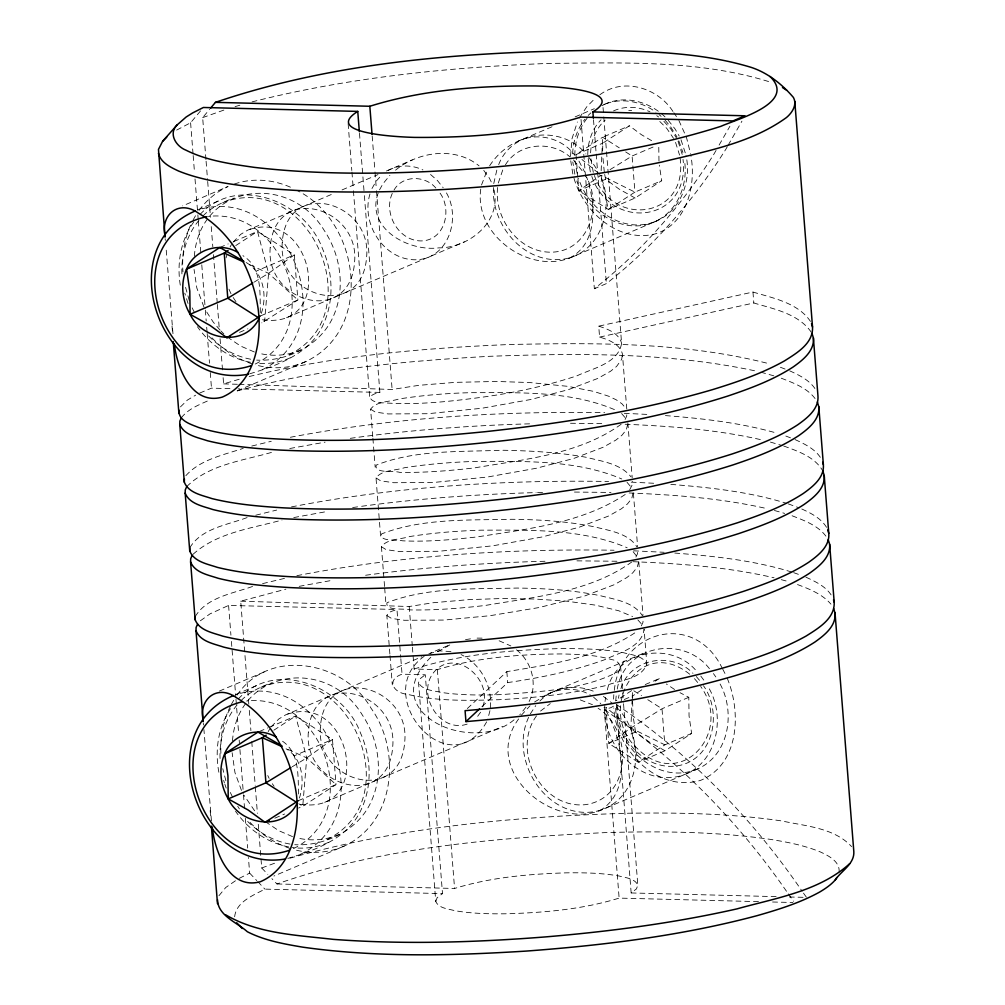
<?xml version="1.0" encoding="UTF-8"?>
<svg xmlns="http://www.w3.org/2000/svg" width="1005" height="1005" viewBox="0 0 1005 1005"><rect width="100%" height="100%" fill="white"/><g stroke="black" fill="none" stroke-linecap="round" stroke-linejoin="round"><path stroke-width="0.75" stroke-dasharray="5 3.75" d="M570.513 156.378L571.971 138.816L577.36 121.969M298.523 794C297.957 775.069 299.653 751.552 281.048 740.27M602.636 150.913L602.799 143.15L629.419 125.813L641.316 134.62L654.167 142.157M632.572 701.226L633.15 716.49L635.562 732.004L649.117 741.878L665.021 750.76L691.628 733.424L689.053 715.874L688.789 697.319L679.996 692.684M493.468 187.558C491.257 224.479 523.115 263.612 561.908 259.315C600.714 254.981 616.052 206.213 599.646 174.518M574.822 155.549C574.747 141.793 579.094 127.836 587.95 117.196M587.787 154.657C587.711 141.931 592.121 128.967 601.04 119.733M604.771 705.585C602.284 743.675 636.843 784.202 676.78 776.765C716.238 769.013 727.57 717.256 707.784 686.34M617.723 705.095C615.374 738.474 647.195 774.076 681.905 764.88C714.819 755.609 721.653 711.176 703.462 685.712M234.642 916.774C236.162 901.799 253.335 895.342 264.905 889.111L442.502 893.621L425.278 674.77L402.05 674.179C385.794 679.845 393.42 692.998 407.138 694.254C436.987 701.427 468.066 700.623 498.543 699.719C534.786 697.935 571.091 694.003 606.404 685.423C619.633 680.209 641.441 679.33 646.843 664.066L644.092 629.117C641.78 647.597 618.653 652.923 604.382 659.808C573.189 671.051 540.502 677.847 507.713 682.571L481.747 706.829M839.1 872.34C840.243 861.436 828.422 855.657 820.105 851.838C804.427 845.406 787.681 842.177 771.011 839.464C716.465 831.499 661.127 831.097 606.128 832.567C495.277 837.906 382.402 847.152 276.965 883.96L271.878 878.634M758.474 901.636L619.13 898.106C583 909.311 544.886 912.59 507.236 913.771C489.623 913.985 471.898 913.696 454.511 910.618C448.13 908.809 438.909 908.382 435.768 901.56L418.545 682.709L419.889 678.878L425.278 674.77M435.768 901.56L437.112 897.729L442.502 893.621M412.402 647.157L414.123 669.029L437.351 669.619C477.438 657.421 519.761 654.18 561.494 653.941C578.315 654.368 595.5 654.707 611.718 659.632C618.691 660.21 624.532 668.878 616.216 672.684C581.405 690.046 541.004 691.415 502.877 694.518C482.35 695.309 461.672 695.397 441.296 692.445C433.695 690.485 422.653 690.561 418.545 682.709M623.54 703.726L637.811 885.053L636.479 888.885L631.165 892.955L616.329 704.492L611.027 707.608L604.294 709.643L619.13 898.106M260.32 312.618C259.818 292.757 262.393 267.707 242.921 255.659M658.778 147.333L658.978 161.076M603.779 116.907L621.593 343.258C618.515 363.32 592.887 368.232 577.285 375.694C543.454 386.963 508.291 393.985 472.94 398.42C443.557 402.201 413.733 404.965 384.212 402.842C372.101 403.445 362.642 395.92 379.877 392.415L364.275 194.141M621.128 424.286C579.043 454.574 524.17 459.323 474.297 467.928C449.486 470.729 424.55 472.84 399.601 472.35C394.211 470.415 374.149 473.883 376.134 465.152C415.354 449.662 460.177 451.974 502.048 450.24C530.502 450.73 559.019 452.3 587.02 457.451C602.284 461.471 620.6 463.707 630.989 476.835M625.223 494.485C581.958 523.216 527.813 528.944 477.538 536.871C452.677 539.672 427.59 542.022 402.616 540.816C398.043 539.522 378.784 541.946 381.548 533.931C422.138 518.216 468.431 520.314 511.696 519.284C539.798 519.598 568.089 521.293 595.613 527.097C610.073 530.816 628.376 533.316 636.982 546.934M631.957 561.845C589.872 592.146 534.999 596.882 485.114 605.487C460.315 608.301 435.366 610.399 410.429 609.909C405.04 607.987 384.978 611.442 386.963 602.724C427.552 586.995 473.832 589.093 517.11 588.063C545.213 588.377 573.503 590.073 601.028 595.877C615.487 599.608 633.791 602.096 642.396 615.713M632.622 698.663L632.71 695.9L644.858 687.722M601.153 170.712L602.636 137.245L629.419 125.813M632.145 699.116L630.876 728.022L638.238 762.192L665.021 750.76M632.208 697.596L632.547 689.983L616.078 700.724M613.578 699.103L613.816 694.694M497.626 187.508C493.706 219.919 521.319 255.659 555.564 251.916C590.01 247.971 602.209 203.739 586.091 176.641M490.352 707.683C492.5 686.289 480.654 663.853 461.069 654.569M572.636 153.79C573.139 141.353 577.134 128.879 584.985 119.118M590.613 152.823C591.066 140.612 595.94 128.313 605.173 120.11M615.688 700.925L616.492 692.935M480.754 189.078C474.146 234.379 527.688 273.662 569.37 258.159L657.094 220.736C624.143 237.444 584.998 211.201 575.978 178.174M194.329 256.288C199.706 184.129 289.151 171.905 324.15 230.346C341.713 256.476 346.109 292.304 331.261 320.658C317.316 346.976 285.721 361.662 256.639 360.104M232.469 740.899C237.846 668.74 327.291 656.516 362.29 714.944C379.852 741.087 384.249 776.903 369.4 805.269C355.456 831.587 323.861 846.26 294.779 844.702M493.757 183.538L497.249 168.199M605.048 701.565L605.563 697.596M614.306 690.309C620.336 630.449 693.814 610.563 721.929 667.647M498.292 183.036L503.241 168.526M489.963 710.661L487.739 719.191M618.414 698.299L619.055 694.995M226.075 257.883L226.816 255.031M369.978 193.952C360.682 223.726 384.199 260.873 416.673 259.755C449.913 258.436 461.823 214.995 444.826 190.36M482.752 706.892C493.229 680.071 455.868 647.17 434.361 671.667C415.078 693.714 440.466 735.371 468.92 723.424M617.246 689.053C624.633 644.293 684.028 634.745 709.932 669.317M372.767 436.673L370.606 409.186C376.285 401.045 389.915 402 398.96 398.972C423.268 395.229 447.891 393.093 472.526 392.666C520.829 392.704 572.272 390.757 617.171 410.794M380.581 536.017L376.021 477.965C381.699 469.825 395.329 470.78 404.362 467.752C427.992 464.046 451.911 462.137 475.842 461.383C524.597 461.395 576.116 459.599 621.756 478.97M384.563 586.468L381.435 546.745C387.113 538.605 400.744 539.559 409.776 536.532C433.406 532.826 457.325 530.916 481.257 530.163C530.012 530.175 581.531 528.379 627.17 547.763M389.877 654.041L386.85 615.525C387.88 611.455 393.558 610.977 396.962 609.495L400.719 657.232M481.521 185.021L487.5 169.405M261.25 313.485C267.845 294.867 262.971 270.27 243.813 261.3M378.219 192.96C365.142 228.323 408.495 251.79 438.683 247.871C468.644 248.084 501.683 222.03 493.983 189.669M299.389 798.096C304.992 781.4 302.593 758.285 286.048 748.775M607.322 689.907C616.253 649.356 672.471 640.7 697.181 671.943M190.548 225.221C184.103 239.793 181.754 255.986 182.973 271.827M392.277 193.425C382.955 213.701 398.998 241.703 422.062 240.899C446.019 239.793 452.665 207.269 438.519 191.201M528.605 717.382C508.517 760.094 546.569 820.306 595.4 811.487C643.187 801.362 647.308 733.261 613.879 704.756M620.927 688.639C629.959 658.225 671.88 651.077 692.948 673.312M529.12 701.528C538.341 683.274 531.155 659.833 514.598 648.401M189.819 547.763C201.352 528.329 227.545 524.912 247.155 517.562M195.234 616.542C207.118 596.719 233.977 593.427 254.026 585.915M371.976 188.513L376.184 181.164L381.712 175.021M230.56 705.975C222.658 721.439 219.794 739.19 221.1 756.438M498.694 164.632C512.186 128.916 563.076 125.7 585.89 153.928M486.646 721.866C449.511 787.807 369.451 695.008 424.16 656.34M379.526 189.87L382.918 183.84L389.89 175.31M629.72 489.699L631.944 485.44L632.421 481.295M193.048 220.082L195.849 215.171M230.057 247.016L231.464 244.567M231.175 704.681L233.989 699.782M268.197 731.627L269.604 729.178M716.05 150.436L713.738 154.469C681.679 205.372 641.806 251.589 594.357 288.737L580.84 117.07M719.115 145.072L729.894 126.291M727.331 146.642L725.798 149.318C693.739 200.234 653.853 246.451 606.392 283.598L594.357 288.737M728.097 145.298L741.941 121.153M480.591 712.231L476.244 718.248M530.276 713.952L535.74 705.623M579.332 118.012L586.719 106.857L595.086 98.327M518.643 718.914C481.382 769.039 549.898 829.2 599.684 810.734L697.947 768.812C730.61 753.901 735.974 708.701 718.035 680.46M193.726 222.005C180.121 240.899 176.365 265.634 180.837 288.221M394.035 190.071C402.578 174.832 425.291 175.347 435.856 188.073M505.427 164.87C518.618 142.609 551.368 140.348 569.998 156.943M230.472 708.701C217.934 727.293 214.706 751.074 218.977 772.832M536.519 715.849C510.929 750.697 541.381 809.452 585.488 804.653C631.718 798.133 633.452 730.371 598.113 708.286M218.927 895.731L225.786 887.465L237.959 879.036M489.636 165.787C496.382 155.335 506.005 146.692 517.361 141.529L552.26 126.643M525.992 707.105L519.824 714.731M198.977 210.51C206.44 200.209 216.477 191.767 228.072 186.49L182.646 205.874M198.952 220.321C185.862 235.987 180.511 257.104 182.131 277.254M233.034 242.243L240.647 234.379L247.582 230.233L333.597 193.525M237.117 695.121C269.403 646.868 344.69 661.491 371.059 708.236C401.598 750.635 395.392 822.555 344.238 846.047L273.925 876.046M237.092 704.92C224.002 720.598 218.65 741.715 220.271 761.865M271.174 726.841L278.787 718.977L285.721 714.831L421.849 656.755M521.231 715.346L530.087 705.711M180.46 406.887L187.433 400.053L195.636 395.166M181.315 417.829C188.023 409.022 198.839 404.852 208.638 400.493M185.875 475.667C200.384 459.461 223.399 455.026 243.21 448.356M186.729 486.608C209.015 464.423 243.135 460.667 272.116 452.237M193.086 554.27C217.055 532.487 251.778 528.366 281.965 520.062M625.085 419.5L626.668 416.183L627.007 412.05M635.914 557.072L637.497 553.755L637.836 550.074M641.328 625.851L642.911 622.535L643.25 618.854M176.654 130.085L190.598 122.761L202.407 108.666M205.962 159.657L202.658 117.623L209.543 109.394M430.806 657.27C373.609 712.847 473.669 755.911 514.698 719.228M200.121 214.379C237.632 174.179 305.281 201.578 322.429 248.574C332.806 271.815 334.301 299.477 323.911 322.982C311.45 353.559 277.594 365.519 248.436 374.174M203.01 215.949C211.251 207.319 222.356 202.42 233.273 198.148M588.201 115.412L590.827 112.887M238.26 698.978C275.772 658.79 343.421 686.176 360.569 733.185C370.945 756.413 372.44 784.088 362.051 807.58C349.577 838.17 315.733 850.13 286.576 858.773M241.15 700.56C249.391 691.93 260.496 687.031 271.413 682.759M539.836 701.088C554.32 686.201 578.277 683.538 596.543 692.646M540.539 711.05L550.288 703.601M467.338 708.55L506.847 671.629C551.029 664.305 598.314 657.672 636.052 632.057M200.372 620.789L210.02 613.867L228.587 605.437L396.962 609.495M395.518 170.184C418.419 151.428 455.077 146.278 479.058 165.85M534.597 701.992L547.675 694.103L645.926 652.182M577.9 178.651L578.855 190.686L608.314 209.442L635.097 198.023L661.717 180.674L659.305 165.172M437.778 651.705L450.491 644.532L430.442 653.087M235.748 245.584L257.506 231.414L294.327 254.855L297.882 299.993L261.815 322.856M577.787 177.144L576.016 154.582L602.636 137.245L619.281 147.848M273.888 730.183L295.646 716.012L332.467 739.466L336.022 784.591L302.744 806.274L298.56 808.058M655.034 681.239L659.33 678.563L661.177 680.058M599.809 94.797C623.326 77.171 657.911 87.762 672.935 111.455M610.035 169.657L632.095 156.001L656.051 145.775M254.114 282.154L268.586 273.322L294.327 254.855L256.652 270.935M292.254 766.752L306.726 757.921L332.467 739.466L294.792 755.546M658.087 220.07C678.827 208.814 687.96 183.237 684.506 160.687M239.291 878.332L249.655 873.119L248.423 857.466M599.684 810.734C634.419 790.307 621.442 735.66 604.043 707.583M569.37 258.159C598.427 243.373 595.802 203.362 586.644 177.043M388.332 170.347C398.897 164.468 412.163 164.782 422.929 169.958M601.869 105.701L605.085 104.105M262.493 319.753C337.592 330.318 312.643 205.485 247.582 230.233M255.245 364.036C327.014 329.075 284.93 207.344 208.437 216.439M288.837 354.916C373.182 313.975 308.321 167.044 221.226 203.299M262.255 369.727C346.537 328.786 287.694 183.011 198.827 209.706M237.218 390.819L306.098 361.436C374.199 328.798 360.054 222.08 297.668 190.787M654.883 221.678C680.448 211.829 691.716 181.164 686.051 155.662M300.633 804.352C375.732 814.929 350.783 690.096 285.721 714.831M293.385 848.647C365.154 813.686 323.07 691.955 246.577 701.05M326.977 839.527C411.321 798.586 346.461 651.655 259.365 687.91M300.395 854.338C385.216 813.133 325.017 666.227 235.823 694.681M199.706 393.055L211.477 388.144L231.854 388.696M197.621 209.894L219.919 200.384M342.064 189.92L377.981 174.594M386.448 170.976L412.352 159.921M219.831 247.481L228.198 243.913M233.788 241.527L257.506 231.414L268.586 273.322L264.604 321.663L260.659 319.15M575.099 116.894L594.319 108.691M576.016 154.582L602.799 143.15M260.207 316.06L297.882 299.993L268.586 273.322L246.413 263.197M239.492 332.379L247.871 328.811M635.097 198.023L619.206 189.141L605.638 179.254L578.855 190.686L600.952 175.272L634.934 192.106L661.717 180.674M286.588 317.693L464.348 241.853M219.366 691.088L266.212 671.101M235.76 694.505L258.059 684.983M259.365 731.489L267.745 727.922M269.139 727.331L295.646 716.012L306.726 757.921L302.744 806.274L298.799 803.761M298.347 800.671L336.022 784.591L306.726 757.921L284.553 747.808M274.842 818.171L284.603 814.012M324.728 802.304L502.487 726.464M645.235 684.568L659.33 678.563M624.256 699.505L632.71 695.9M688.789 697.319L662.006 708.751L630.876 728.022L608.779 743.424L638.238 762.192L664.845 744.856L691.628 733.424M635.562 732.004L608.779 743.424L605.927 707.319L630.876 728.022L664.845 744.856L662.006 708.751L646.642 698.965M517.361 141.529C536.557 131.969 561.443 137.509 574.37 154.732M547.675 694.103C561.104 687.872 577.724 687.219 590.601 695.196M603.98 104.595C625.324 94.068 651.742 102.246 667.257 119.206M613.502 110.927C625.01 105.651 638.678 106.442 649.984 111.844M300.897 349.778C287.895 355.67 272.958 356.712 259.139 353.333M290.144 357.83C279.717 362.529 268.071 364.312 256.702 363.22M306.098 361.436C290.231 368.621 271.853 369.601 255.182 364.777M428.871 653.753L439.235 650.851L452.966 651.705M339.037 834.376C326.035 840.281 311.098 841.311 297.279 837.931M328.283 842.441C317.09 847.454 304.49 849.212 292.355 847.491M344.238 846.047C328.371 853.22 309.992 854.2 293.322 849.376M697.947 768.812C657.597 786.475 614.696 745.358 615.65 704.982M202.658 117.623L223.864 110.085M258.272 824.288L261.715 867.981L277.267 862.252M414.123 669.029C460.089 654.293 508.794 650.248 556.808 648.677C578.993 648.401 601.329 648.778 623.238 652.647C631.278 654.933 642.886 655.461 646.843 664.066M276.965 883.96L454.574 888.47C490.679 877.315 528.743 874.023 566.355 872.842C583.955 872.629 601.693 872.93 619.08 875.996C625.462 877.817 634.683 878.232 637.811 885.053M223.123 377.654L223.613 383.885L242.092 378.395M248.813 704.153L240.71 601.178L285.897 589.169M234.341 184.053C253.247 177.433 274.503 179.631 292.455 188.123M606.191 103.691C622.824 97.548 641.931 101.769 655.938 112.158M653.778 222.08C621.995 233.587 587.85 208.889 578.654 178.538M237.193 390.945C319.414 368.848 404.726 361.021 489.485 356.31C578.993 353.082 669.883 352.278 757.82 371.448M240.71 601.178L409.198 606.518L432.766 602.774L468.694 599.646L501.181 598.553L534.647 599.018L566.795 601.191L595.463 605.136L618.728 610.764L632.585 616.542M235.057 106.618L240.559 105.022M289.98 858.17C399.952 827.027 514.761 816.5 628.653 813.233C679.883 812.505 731.351 813.51 782.116 820.997C805.746 826.173 834.263 827.768 851.612 846.625M252.067 101.882C349.225 77.297 449.536 67.222 549.484 63.378C623.716 62.863 700.56 59.634 772.091 82.649M249.177 376.536C334.351 355.833 422.125 348.157 509.51 344.514C596.48 342.692 685.159 342.052 769.968 363.936M251.753 446.057L271.25 441.296M255.747 515.213L276.664 510.075M262.581 583.629L286.526 577.9M626.768 408.997L622.434 353.986C619.871 343.986 608.502 339.677 599.583 337.102L598.729 326.16L752.959 292.04C773.222 298.133 797.731 302.781 810.47 321.374M599.583 337.102L753.825 302.982C774.076 309.075 798.586 313.723 811.337 332.316M290.357 437.276C393.822 417.653 499.523 410.894 604.721 412.703M289.792 448.506L325.08 442.15M291.475 506.897C395.807 486.684 502.462 479.762 608.615 481.458M293.774 517.562L327.592 511.394M296.89 575.677C401.221 555.464 507.877 548.542 614.03 550.238M299.189 586.342L333.007 580.174M465.529 639.632L473.28 638.401M350.268 438.343C410.543 429.939 471.332 425.354 532.16 423.771M352.655 507.563L360.205 506.47M361.649 506.281C419.487 498.53 477.764 494.133 536.092 492.601M365.619 575.249C425.894 567.109 486.659 562.662 547.449 561.205M239.027 384.337L392.126 389.488L418.922 385.317L455.529 382.352L496.633 381.46L529.874 382.553L568.152 386.372L593.654 391.385L608.628 396.196L616.304 399.852L621.982 403.809L625.575 408.055M537.575 492.55L544.999 492.375M477.099 638.112L484.712 638.162M628.753 110.5L631.668 110.462M570.501 423.268L604.055 423.608M574.445 492.061L610.99 492.437M576.933 560.853L617.924 561.255M379.877 392.415L238.122 388.86M631.165 892.955L776.79 896.648M789.314 896.975L806.538 897.415L803.02 892.465M772.556 902L792.907 902.515M223.613 383.885L237.494 384.287M624.306 413.306L650.21 414.563M625.16 424.248C671.466 426.17 717.997 429.7 763.235 440.228M631.203 482.149L657.182 483.43M629.092 492.965C675.41 494.862 721.954 498.292 767.242 508.693M633.64 550.815L664.154 552.298M633.024 561.695C680.31 563.579 727.859 567.046 774.064 577.787M665.436 415.593C702.42 418.457 739.567 422.665 775.383 432.715M670.85 484.372C709.869 487.526 749.24 491.696 786.764 503.405M674.757 553.039C714.279 556.18 754.177 560.338 792.179 572.184M250.66 359.212C234.316 356.172 219.429 347.215 207.997 335.281M250.496 362.29C228.914 358.245 209.907 344.489 197.395 326.688M289.993 844.062C273.197 841.172 257.845 832.14 246.137 819.879M288.636 846.901C267.054 842.856 248.047 829.087 235.534 811.299M598.729 326.16C607.61 328.999 618.992 333.22 621.593 343.258M760.685 372.152L773.812 375.82M770.446 442.1L782.217 445.554M774.415 510.49L784.641 513.392M781.274 579.671L787.078 581.217M580.312 699.92L592.448 704.681M783.699 446.032C798.121 451.258 814.804 456.886 822.844 470.981M788.259 503.882L799.151 507.864M793.661 572.662L800.608 575.136M499.121 640.775L510.841 645.939M254.391 352.001L240.584 346.047L227.783 337.328M252.443 364.011C236.389 358.848 221.954 349.049 210.761 336.487M292.53 836.612L278.712 830.658L266.953 822.731M290.583 848.609C274.026 843.308 259.24 833.045 247.871 819.954M780.408 367.265L785.684 369.287M781.274 378.207C794.641 383.408 810.043 388.948 817.429 402.201M785.822 436.044L793.736 439.084M792.091 515.766C805.47 520.979 820.871 526.507 828.258 539.773M797.505 584.558C809.59 589.081 822.304 594.118 830.934 604.143M789.641 370.807C799.88 375.468 811.073 380.87 816.575 391.259M795.056 439.587C805.294 444.248 816.487 449.65 821.99 460.039M801.802 508.995C811.625 513.467 822.153 518.894 827.391 528.831M805.884 577.159C815.331 581.531 825.683 586.304 831.449 595.4M674.581 689.493L666.328 683.965M625.688 151.931L632.095 156.001L634.934 192.106L608.314 209.442L600.952 175.272L581.945 159.506M633.828 690.799L641.517 695.699M656.755 115.701L658.614 116.969M616.329 704.492C689.656 753.838 752.343 818.359 802.141 891.221M603.415 696.44L612.912 703.802M604.294 709.643C676.302 758.172 738.21 821.248 787.455 892.654M430.542 174.481L437.376 180.473L443.167 187.721M689.719 674.229C638.929 633.703 595.689 709.97 636.592 747.795C680.774 792.782 733.725 731.979 700.648 686.39M593.591 697.169L600.789 703.676M370.606 409.186L375.242 412.05L388.194 413.934L427.967 413.708L481.973 408.244L531.117 399.437L568.327 389.676L597.862 378.408L610.538 371.26L616.568 366.448L621.718 359.3L622.434 353.986M376.021 477.965L380.656 480.83L393.608 482.714L433.381 482.488L487.387 477.036L536.532 468.217L573.729 458.456L603.276 447.187L615.952 440.039L621.982 435.228L626.329 429.751L627.874 423.457M381.435 546.745L386.058 549.609L399.023 551.506L438.796 551.28L492.802 545.816L541.946 536.997L579.144 527.248L608.691 515.98L621.366 508.819L627.396 504.007L631.743 498.53L633.276 492.236M386.85 615.525L391.473 618.402L404.437 620.286L444.21 620.06L490.038 615.701L539.333 607.497L584.558 596.028L614.093 584.759L626.781 577.611L632.811 572.787L637.157 567.31L638.69 561.946M659.104 114.62L661.139 116.392M659.795 121.492L666.742 128.364L673.564 138.414M621.605 413.52L626.982 419.876M627.019 482.312L632.396 488.656M637.848 619.871L642.672 625.336M663.89 121.329L670.875 129.092L676.503 138.062M573.478 159.908L584.382 173.538M221 331.06L223.826 333.861M261.715 867.981L267.82 874.375M249.655 873.119L256.765 880.581M257.783 881.649L264.905 889.111M668.174 120.223L674.983 128.854L679.204 136.039M665.046 120.148L670.373 126.429L676.993 136.982M696.277 676.503L700.799 681.83M694.468 678.664L698.726 683.676M220.057 330.13L213.148 321.977L205.837 310.633M633.112 551.695L638.1 558.089M483.757 170.398L489.397 178.124L492.136 183.764M588.629 156.981L597.837 170.749M700.787 676.076L704.907 681.604M254.629 810.771L243.976 795.231M713.424 673.564L715.824 676.943M788.335 893.885L793.598 901.322M235.961 301.663L232.507 296.488M272.305 783.737L274.101 786.274M673.865 112.698L676.466 116.542M237.72 806.261L239.378 808.899M578.968 161.102L584.621 171.88M678.878 120.512L686.465 137.358L690.51 153.526M722.67 669.003L726.2 675.875M230.999 293.749L228.449 288.033M203.94 307.028L196.829 288.008L194.053 269.453M192.194 307.882L194.907 313.535M267.782 775.533L269.139 778.36M241.489 790.42L234.969 772.619L232.13 752.732M230.333 792.493L233.047 798.133M681.013 139.796L685.737 154.318M678.802 140.75L682.91 152.559M678.048 141.265L682.32 154.745M675.548 142.396L679.581 155.084M594.395 175.486C612.648 228.713 688.412 217.959 680.121 158.35M591.819 176.428C610.814 232.218 690.611 222.193 683.023 159.38M727.231 678.249C741.376 712.068 739.517 764.34 700.586 780.37C656.843 793.046 616.04 749.604 613.791 707.935M189.292 300.608L184.644 284.088M188.048 303.485L184.782 293.146M224.856 784.252L226.188 788.096M574.018 178.337C583.541 211.553 617.233 242.105 653.476 234.353C686.83 225.66 696.566 185.008 690.774 155.009M593.289 172.332L590.639 157.169M590.324 171.943L587.774 155.8M225.886 780.784L222.783 768.699M223.663 780.357L224.404 782.97M577.046 173.212L575.011 160.988M574.835 174.166L572.8 161.931M572.837 173.991L570.74 160.8M605.638 179.254L604.683 174.393M604.307 172.131L602.711 155.423M172.973 333.673L166.013 247.393M211.439 820.834L203.915 729.567M165.147 238.7L165.322 240.396M203.286 723.311L203.462 725.007M752.959 292.04L753.825 302.982M603.038 107.535L603.653 115.349M627.849 422.778L632.183 477.777M633.389 493.078L637.597 546.557M638.803 561.87L642.999 615.336M593.503 119.733L596.078 152.496M596.204 154.067L606.392 283.598M620.588 666.202L622.56 691.214M622.685 692.784L623.414 702.156M506.847 671.629L507.713 682.571M437.351 669.619L454.574 888.47M372.177 135.989L374.878 170.423M375.003 171.981L376.36 189.191M376.486 190.762L392.126 389.488M409.198 606.518L412.276 645.587M359.476 133.263L364.149 192.583M400.832 658.778L402.05 674.179M348.132 123.64L351.813 170.486M351.938 172.043L353.295 189.216M353.421 190.787L369.765 398.445M372.893 438.205L375.179 467.225M384.676 587.988L385.995 604.796M390.003 655.574L392.302 684.845M206.088 161.215L207.558 179.908M207.683 181.465L210.497 217.268M211.238 226.615L212.821 246.853M213.437 254.642L217.243 302.907M217.356 304.465L219.329 329.389M220.057 338.723L222.633 371.423M249.303 710.397L250.911 730.673M251.765 741.602L255.207 785.282M255.32 786.84L257.418 813.372M190.598 122.761L193.048 153.979M193.174 155.549L194.53 172.722M195.02 178.965L197.721 213.311M197.847 214.869L198.211 219.555M198.337 221.113L200.912 253.901M201.779 264.818L205.221 308.535M205.334 310.093L206.201 321.022M206.691 327.266L207.055 331.952M207.181 333.509L209.517 363.169M210.259 372.541L211.477 388.144M228.587 605.437L230.924 635.185M231.414 641.441L235.848 697.797M235.974 699.367L238.688 733.801M239.177 740.069L239.429 743.198M239.919 749.454L243.373 793.284M243.486 794.855L244.604 808.937M245.333 818.334L247.682 848.069M172.018 325.997L172.634 333.811M210.158 810.608L210.774 818.359M270.219 247.444C264.956 302.719 350.28 326.7 354.589 261.803C359.853 206.54 274.528 182.558 270.219 247.444M282.279 242.306C277.016 297.581 362.328 321.562 366.637 256.664C371.9 201.389 286.588 177.408 282.279 242.306M308.359 732.055C303.095 787.33 388.42 811.311 392.729 746.413C397.993 691.139 312.668 667.157 308.359 732.055M320.419 726.904C315.155 782.179 400.467 806.161 404.776 741.275C410.04 686 324.728 662.019 320.419 726.904"/><path stroke-width="1.5" d="M165.034 237.155L158.476 149.393L162.634 141.265L177.106 124.934L186.164 116.995L192.558 112.975L203.399 107.485L357.755 111.404L359.35 131.705M833.673 608.553L835.055 613.088L853.823 851.675C854.539 864.049 841.147 870.908 835.155 880.066C830.808 885.003 825.306 888.684 819.691 892.025C800.118 902.842 778.611 909.512 757.192 915.63C681.83 935.73 604.055 945.278 526.406 951.069C451.974 955.73 376.8 957.614 302.756 947.162C283.875 943.959 264.554 940.542 247.343 931.736C237.142 922.452 217.758 915.656 217.532 899.751M210.535 108.213L215.447 102.347C338.886 60.413 471.194 51.657 600.714 50.3C651.064 51.569 702.482 52.599 751.062 67.335C767.757 72.775 782.204 84.332 793.448 97.498C797.417 104.872 792.091 112.824 786.463 117.535C750.119 143.841 704.216 151.642 661.516 162.119C590.123 176.88 517.512 185.108 444.788 189.443C377.867 192.96 310.507 193.814 243.851 185.925C221.703 182.897 199.304 179.418 178.463 170.988C170.486 167.219 160.775 162.684 158.426 153.325M794.779 101.317L812.53 327.014C813.372 343.496 796.563 353.232 784.453 360.908C761.765 373.634 737.029 382.101 712.244 389.714C638.087 411.409 561.443 423.432 484.737 431.735C411.372 439.034 337.366 443.155 263.699 438.13C241.816 436.258 219.718 434.06 198.651 427.489C190.925 424.411 178.061 420.668 179.003 410.191M812.015 333.421L813.397 337.956L817.944 395.794C819.088 408.834 807.304 417.967 797.819 424.738C777.707 437.853 754.994 446.245 732.369 453.896C660.461 476.772 585.689 489.146 510.929 498.229C435.58 506.708 359.576 511.52 283.762 507.864C259.667 506.394 235.434 504.384 211.942 498.581C202.131 495.239 188.563 493.04 184.317 482.186L179.757 424.349L179.857 421.133L181.315 417.829M184.317 482.186L184.405 478.983M817.429 402.201L818.811 406.736L823.359 464.574C824.502 477.614 812.718 486.747 803.234 493.518C783.121 506.633 760.408 515.025 737.783 522.675C665.875 545.564 591.103 557.926 516.344 567.008C440.994 575.488 364.991 580.3 289.164 576.644C265.081 575.174 240.848 573.177 217.356 567.36C207.545 564.031 193.978 561.82 189.731 550.979L185.171 493.128L185.272 489.925L186.729 486.608M189.731 550.979L189.819 547.763M822.844 470.981L824.226 475.516L828.773 533.366C829.916 546.406 818.133 555.526 808.648 562.31C788.536 575.425 765.823 583.805 743.185 591.455C671.29 614.344 596.505 626.705 521.758 635.788C446.408 644.28 370.405 649.079 294.578 645.424C270.483 643.954 246.263 641.956 222.771 636.152C212.947 632.811 199.392 630.612 195.146 619.758L190.586 561.921L190.686 558.705L192.143 555.401M195.146 619.758L195.234 616.542M203.173 721.766L196 630.7L196.101 627.484L197.558 624.18M259.001 318.535C245.421 347.328 202.495 340.733 190.108 314.289L189.794 291.098L186.553 269.152C194.241 249.29 220.258 241.439 238.097 252.594M297.141 803.146C283.561 831.939 240.635 825.344 228.248 798.887L227.921 775.709L224.693 753.763C232.381 733.889 258.398 726.05 276.237 737.193M243.813 261.3L219.831 247.481L186.553 269.152C180.184 283.598 182.181 300.859 190.108 314.289L209.982 325.394L226.929 337.73L229.73 336.549M281.953 745.898L257.971 732.092L224.693 753.763C218.324 768.197 220.321 785.458 228.248 798.887L248.109 809.992L265.069 822.341L269.265 820.557M177.106 124.934C168.124 133.715 176.063 146.303 185.825 150.109C207.068 160.762 231.012 164.016 254.265 167.358C330.745 176.214 408.068 173.777 484.674 167.961C564.295 160.775 644.419 150.725 720.836 126.341C736.916 119.118 797.417 102.962 770.006 76.481M835.155 880.066L836.901 877.466M162.634 141.265L166.742 137.107M849.627 863.735C818.975 891.36 775.621 898.081 737.117 908.847C674.066 923.105 609.821 931.497 545.451 936.911C474.9 942.451 403.884 944.625 333.233 939.361C296.915 935.127 257.757 933.846 225.509 914.738M828.258 539.773L829.64 544.308L834.188 602.146C835.017 618.628 818.221 628.364 806.111 636.039C778.624 651.341 748.386 660.788 718.274 669.343C635.524 691.553 550.351 703.525 465.076 710.661L465.943 721.603L479.486 708.94M260.207 316.06L226.929 337.73M298.347 800.671L265.069 822.341M228.072 250.584L224.228 253.084L186.553 269.152M266.212 735.183L262.368 737.683L224.693 753.763M252.795 282.958L227.783 298.209L190.108 314.289M290.935 767.556L265.923 782.82L228.248 798.887M357.755 111.404C320.532 134.72 406.435 137.208 415.002 137.409C470.717 137.748 527.424 133.803 580.84 117.07L732.959 120.927L745.019 115.789L592.887 111.919L593.377 118.163M592.887 111.919C629.884 88.616 544.094 86.179 535.552 85.965C479.888 85.626 423.231 89.571 369.827 106.266L215.447 102.347M195.41 210.899C109.947 246.966 160.373 390.983 248.436 374.174M233.549 695.51C148.614 731.313 197.822 874.224 285.37 858.974M251.175 365.694C161.378 395.053 110.173 237.004 206.98 216.678M289.314 850.305C201.49 880.028 148.903 725.032 242.205 701.754M465.943 721.603C556.569 713.902 647.258 701.176 734.768 675.787C762.431 667.157 790.407 657.86 814.917 642.032C824.402 635.261 836.198 626.128 835.055 613.088M243.637 261.941L224.228 253.084L227.783 298.209L259.353 318.309M281.777 746.539L262.368 737.683L265.923 782.82L296.173 802.078M782.468 87.548L786.752 90.262M242.255 928.52L236.74 922.804M179.757 424.349C184.016 435.203 197.57 437.401 207.394 440.743C230.886 446.547 255.107 448.544 279.202 450.026C355.029 453.67 431.019 448.871 506.382 440.378C581.129 431.308 655.913 418.934 727.808 396.045C750.446 388.407 773.147 380.016 793.272 366.9C802.756 360.129 814.54 350.996 813.397 337.956M185.171 493.128C189.43 503.982 202.985 506.193 212.809 509.522C236.301 515.326 260.521 517.336 284.616 518.806C360.431 522.462 436.434 517.65 511.796 509.171C586.543 500.088 661.328 487.727 733.223 464.838C755.861 457.187 778.561 448.795 798.673 435.68C808.158 428.909 819.954 419.776 818.811 406.736M190.586 561.921C194.844 572.762 208.399 574.973 218.223 578.302C241.715 584.119 265.936 586.116 290.03 587.586C365.845 591.241 441.848 586.443 517.198 577.95C591.958 568.868 666.742 556.506 738.637 533.617C761.262 525.967 783.975 517.588 804.088 504.46C813.573 497.689 825.369 488.556 824.226 475.516M196 630.7C200.259 641.554 213.814 643.753 223.638 647.094C247.13 652.898 271.35 654.896 295.445 656.366C371.26 660.021 447.263 655.222 522.613 646.73C597.372 637.647 672.157 625.286 744.052 602.397C766.677 594.759 789.39 586.367 809.502 573.252C818.987 566.468 830.783 557.348 829.64 544.308M811.5 323.61L812.53 327.014M822.668 462.313L823.359 464.574M827.743 529.962L828.773 533.366M833.497 599.872L834.188 602.146M174.292 343.66C176.83 367.692 191.729 405.756 222.293 397.101C254.818 382.968 262.079 341.022 258.21 309.352C252.77 271.224 232.431 232.934 198.437 213.186C179.493 199.279 160.172 214.191 165.109 236.075M212.269 827.077C214.655 851.411 229.366 890.367 260.433 881.699C292.957 867.579 300.219 825.633 296.349 793.963C290.91 755.823 270.571 717.532 236.577 697.797C217.633 683.877 198.312 698.802 203.249 720.673M369.827 106.266L372.051 134.431M173.249 341.612L178.903 413.407M211.377 826.123L217.482 903.683"/></g></svg>
